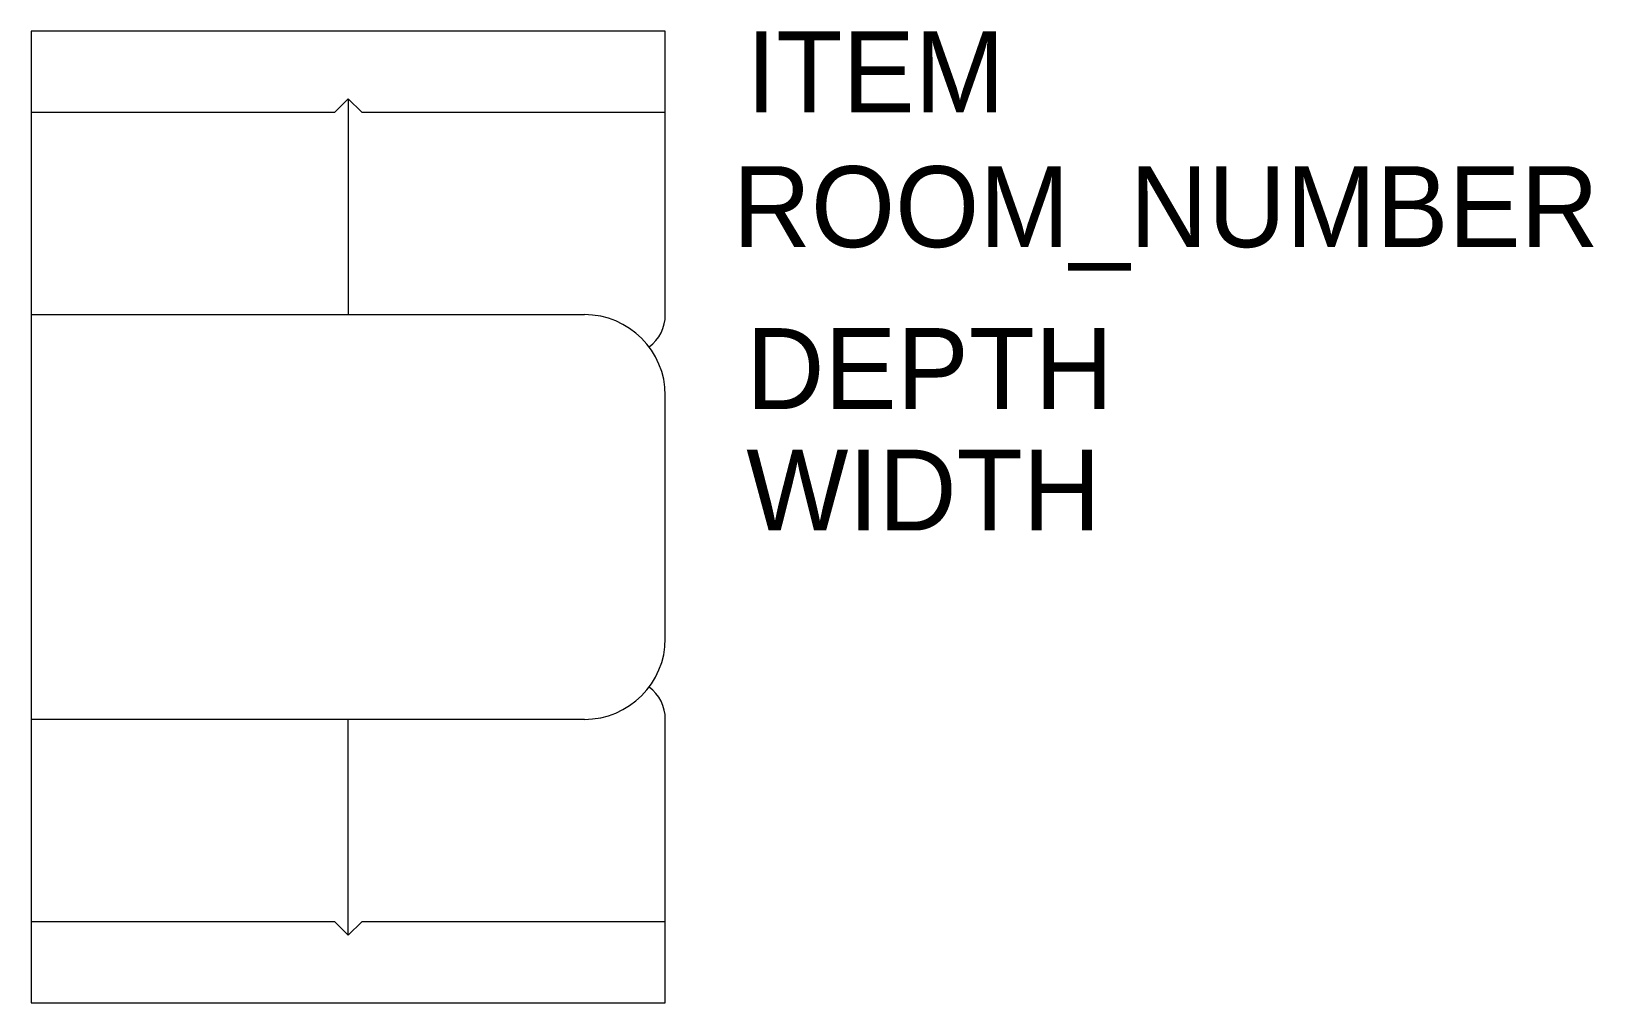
# Model space of a CAD drawing. Extents: x 0 to 2.94, y 0 to 1.83.
import ezdxf

# ---------------------------------------------------------------- set-up
doc = ezdxf.new("R2010")
doc.units = 0
doc.header["$LTSCALE"] = 40
doc.layers.get('0').update_dxf_attribs({"color": 1, "linetype": 'CONTINUOUS'})

msp = doc.modelspace()

# ---------------------------------------------------------------- linework, layer by layer
at = {"color": 0, "linetype": 'BYBLOCK'}
for p, q in [((1.1938, 1.8288), (0, 1.8288)), ((0, 1.8288), (0, 0)), ((1.1938, 1.2954), (1.1938, 1.8288)), ((0.5969, 1.7018), (0.5715, 1.6764)), ((0.6223, 1.6764), (0.5969, 1.7018)), ((0.5969, 1.7018), (0.5969, 1.2954)), ((0, 1.6764), (0.5715, 1.6764)), ((0.6223, 1.6764), (1.1938, 1.6764)), ((0, 1.2954), (1.0414, 1.2954)), ((1.1938, 0.6858), (1.1938, 1.143)), ((1.0414, 0.5334), (0, 0.5334)), ((0.5969, 0.127), (0.5969, 0.5334)), ((1.1938, 0), (1.1938, 0.5334)), ((0.5715, 0.1524), (0, 0.1524)), ((0.5969, 0.127), (0.5715, 0.1524)), ((0.6223, 0.1524), (0.5969, 0.127)), ((1.1938, 0.1524), (0.6223, 0.1524)), ((0, 0), (1.1938, 0))]:
    msp.add_line(p, q, dxfattribs=at)
for centre, radius, start, end in [((1.0414, 1.143), 0.1524, 0, 90), ((1.1176, 1.2954), 0.0762, 306.8699, 0), ((1.0414, 0.6858), 0.1524, 270, 0), ((1.1176, 0.5334), 0.0762, 0, 53.1301)]:
    msp.add_arc(centre, radius, start, end, dxfattribs=at)

# ---------------------------------------------------------------- texts
for tag, p, s, flags in [('ITEM', (1.3462, 1.6764), 'RESTAURANT BOOTH -4 SEAT', 3), ('ROOM_NUMBER', (1.3208, 1.4224), '', 1), ('DEPTH', (1.3462, 1.1176), '47', 3), ('WIDTH', (1.3462, 0.889), '72', 3)]:
    msp.add_attdef(tag, p, s, height=0.1524, dxfattribs=dict(at, flags=flags))

doc.saveas('drawing.dxf')
